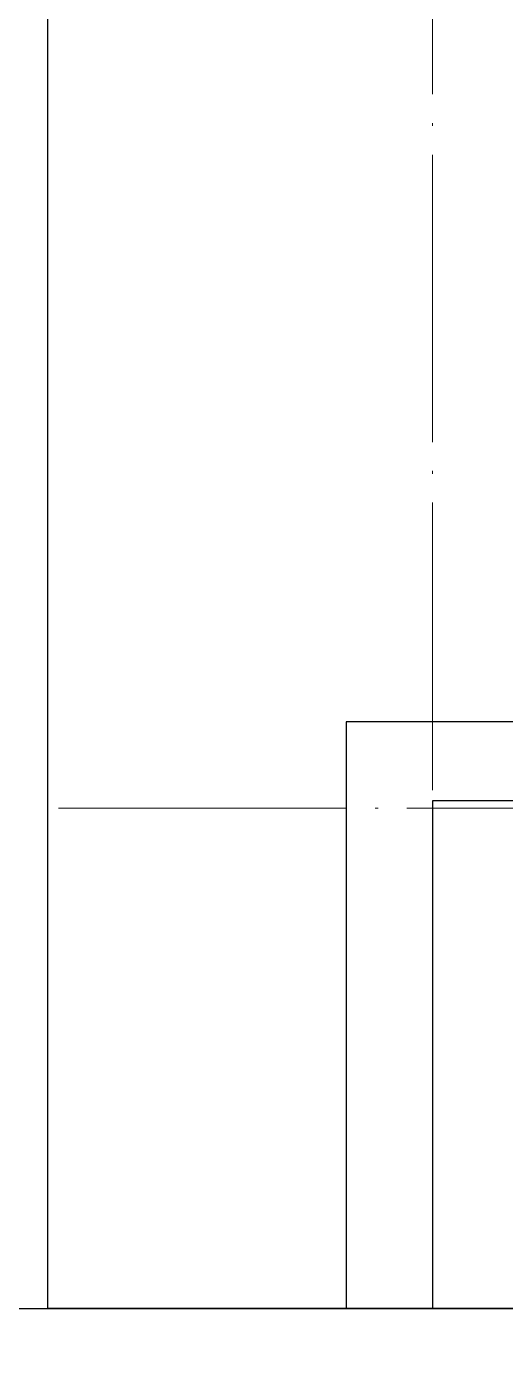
# Model space of a CAD drawing. Header units: inches. Extents: x -50945 to 250244, y -404780 to 18493.
# Drawn here: x 223131 to 223796, y -311877 to -310024 of the extents above; entities that cross this region are included whole.
import ezdxf
from ezdxf.xclip import XClip

# ---------------------------------------------------------------- set-up
doc = ezdxf.new("R2010")
doc.units = ezdxf.units.IN
doc.header["$MEASUREMENT"] = 0
doc.header["$XCLIPFRAME"] = 2
doc.linetypes.add('DOTE', pattern=[2.42, 2, -0.2, 0.02, -0.2])
for name, color, linetype in [('D-ARCHI', 250, 'Continuous'), ('IBS-003-建筑窗框', 3, 'Continuous'), ('IBS-63-原建筑窗', 63, 'Continuous'), ('IRC-30-天花轮廓线', 30, 'Continuous')]:
    doc.layers.add(name, color=color, linetype=linetype)
doc.layers.add('天棚材质标注', color=2, linetype='Continuous', lineweight=5)

# ---------------------------------------------------------------- blocks, each defined once
blk = doc.blocks.new('thytyhy')
at = {"layer": 'D-ARCHI', "color": 251, "linetype": 'DOTE', "lineweight": 5, "ltscale": 200}
for p, q in [((277601.1, -280178.6), (277601.1, -272638.4)), ((283241.1, -275458.4), (262913.9, -275458.4))]:
    blk.add_line(p, q, dxfattribs=at)
at = {"layer": 'IBS-003-建筑窗框', "color": 251, "ltscale": 10}
for p, q in [((277721.1, -275338.4), (272181.1, -275338.4)), ((277721.1, -276838.6), (277721.1, -275338.4))]:
    blk.add_line(p, q, dxfattribs=at)
at = {"layer": 'IBS-63-原建筑窗'}
for p, q in [((277611.1, -275458.4), (272301.1, -275458.4)), ((277611.1, -276838.6), (277611.1, -275458.4))]:
    blk.add_line(p, q, dxfattribs=at)

msp = doc.modelspace()

# ---------------------------------------------------------------- block references
at = {"layer": '天棚材质标注', "color": 6}
ref = msp.add_blockref('thytyhy', (-51763.23, -588712.29), dxfattribs=dict(at, rotation=89.99999999999999))
XClip(ref).set_block_clipping_path([(276904.7874586927, -283764.3061409554), (279962.1796524448, -274923.7453339266)])

# ---------------------------------------------------------------- next in the draw order: linework, layer by layer
at = {"layer": 'IRC-30-天花轮廓线'}
msp.add_line((218693.28, -311807.51), (237830.21, -311807.51), dxfattribs=at)
msp.add_lwpolyline([(223160.52, -308750.11), (232001.08, -308750.11), (232001.08, -311807.51), (223160.52, -311807.51)], close=True, dxfattribs=at)

doc.saveas('drawing.dxf')
